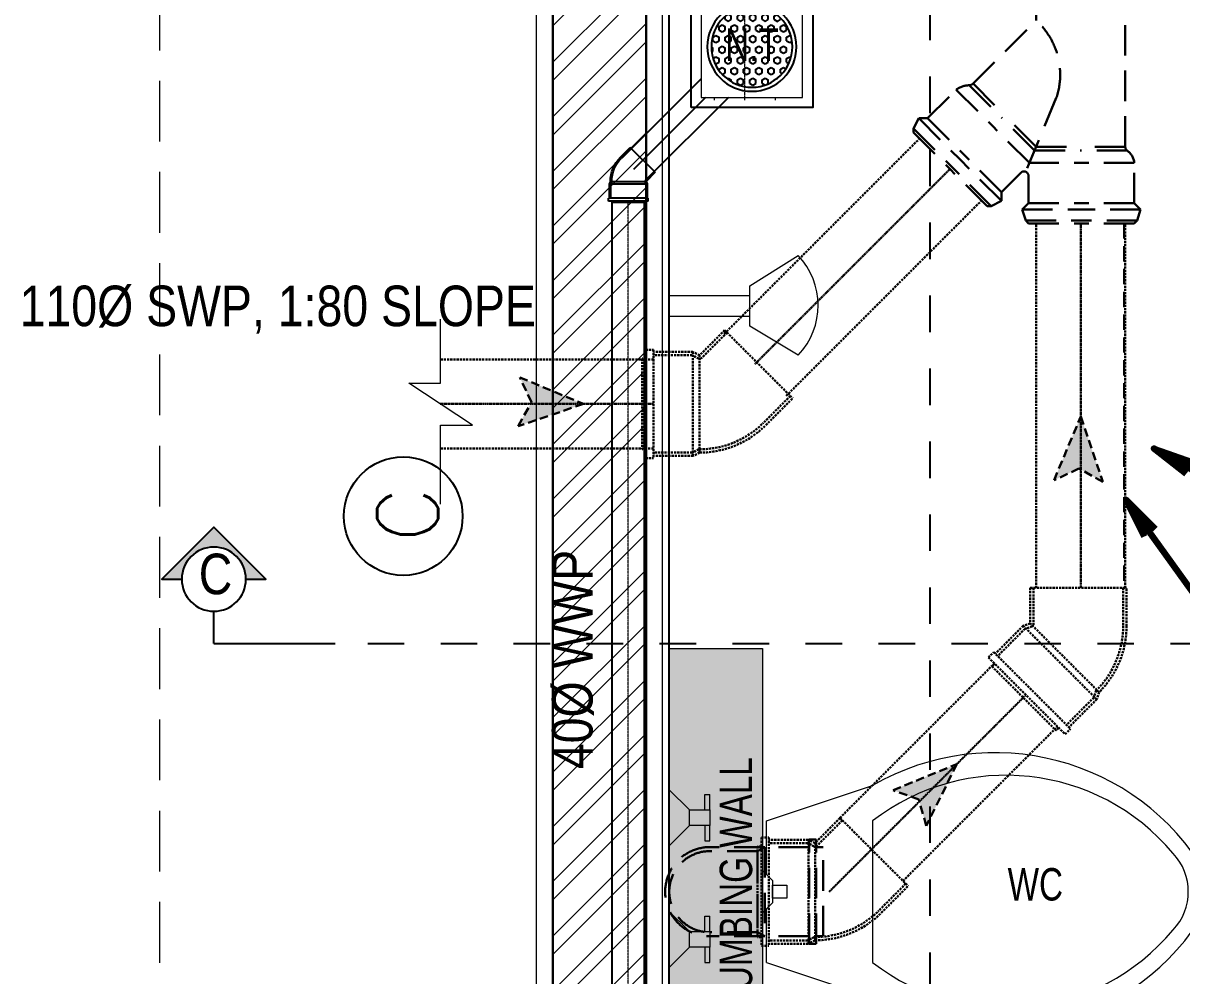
# Model space of a CAD drawing. Header units: inches. Extents: x 899679 to 12882928, y -3363313 to 527800.
# Drawn here: x 926656 to 928085, y 506776 to 507950 of the extents above; entities that cross this region are included whole.
import ezdxf
from ezdxf.enums import TextEntityAlignment as Align

# ---------------------------------------------------------------- set-up
doc = ezdxf.new("R2010")
doc.units = ezdxf.units.IN
doc.header["$LTSCALE"] = 150
for name, pattern in [('CENTER', [2, 1.25, -0.25, 0.25, -0.25]), ('CENTER2', [1.125, 0.75, -0.125, 0.125, -0.125]), ('Dash', [6, 3, -3]), ('DASHED2', [0.375, 0.25, -0.125]), ('HIDDEN', [0.375, 0.25, -0.125]), ('HIDDEN2', [0.1875, 0.125, -0.0625])]:
    doc.linetypes.add(name, pattern=pattern)
for name, color, linetype, lineweight in [('g-cen-sym', 8, 'Continuous', 25), ('g-text', 8, 'Continuous', 9), ('P.FIXTURE-MSA', 8, 'Continuous', 5), ('P_SOIL WASTE PIPE', 6, 'DASHED2', 30), ('P_SW PIPE', 6, 'Continuous', 9), ('P_Wate Downtke pipe', 4, 'Continuous', 25), ('P_WW PIPE', 4, 'Continuous', 9), ('PLASTER', 3, 'Continuous', 9), ('SHEET', 7, 'Continuous', 13), ('WALL HATCH-MSA', 251, 'Continuous', 9), ('WALL-MSA', 32, 'Continuous', 30)]:
    doc.layers.add(name, color=color, linetype=linetype, lineweight=lineweight)
for name, color, linetype in [('g-sol250', 8, 'Continuous'), ('P_NT', 7, 'Continuous'), ('P_WASTE WATER PIPE', 4, 'DASHED2'), ('PL_S- CI pipe', 6, 'Continuous'), ('TILE SECTION', 152, 'Continuous')]:
    doc.layers.add(name, color=color, linetype=linetype)
doc.styles.add('AR', font='swisscl.ttf')
doc.styles.add('ARIAL', font='swisscl.ttf')
doc.styles.add('arial unicode', font='swisscl.ttf', dxfattribs={"height": 165})
doc.styles.add('PLUMBING TEXT', font='ARIALN.TTF')
doc.styles.add('SWINS', font='swissc.ttf')
doc.styles.add('{18b73a54-fa43-428c-adcb-c1c7bbdf2c84}', font='Simplex.shx')
doc.dimstyles.new('25', dxfattribs={"dimtxt": 40, "dimasz": 18, "dimexe": 0, "dimexo": 0, "dimgap": 10, "dimtad": 1, "dimdec": 0, "dimzin": 3, "dimdsep": 46, "dimtxsty": 'ARIAL', "dimblk": 'ARCHTICK', "dimcen": 0, "dimclrd": 256, "dimclre": 256, "dimclrt": 256, "dimadec": 0, "dimazin": 0, "dimtfac": 1, "dimtdec": 0, "dimtmove": 1, "dimatfit": 0, "dimfxl": 1, "dimtolj": 1, "dimtzin": 0, "dimlwd": 18, "dimlwe": 5, "dimarcsym": 0})

# ---------------------------------------------------------------- blocks, each defined once
blk = doc.blocks.new('sec')
at = {"layer": 'g-cen-sym'}
h = blk.add_hatch(color=256, dxfattribs=at)
h.paths.add_polyline_path([(2.73e-14, 537.5273218287452), (-107.956475941309, 429.5708458874361), (-107.956475941309, 399.1607016395453, -0.2062306983916904), (2.730000000001706e-14, 445.6665243379758, -0.4142135623730596), (148.5555081145527, 297.1110162260618), (240.4163056053222, 297.1110162260618)])
h.paths.add_polyline_path([(-107.956475941309, 399.1607016395454), (-107.956475941309, 429.5708458874361), (-138.1869732997017, 399.3403485290693), (-138.1869732997017, 351.6371512499004, -0.09565303018648871)])
h.paths.add_polyline_path([(-138.1869732997017, 399.3403485290693), (-168.4174706606815, 369.1098511680636), (-168.4174706606815, 297.1110162260618), (-148.5555081119139, 297.1110162260618, -0.09423427136048851), (-138.1869732997017, 351.6371512499004)])
h.paths.add_polyline_path([(-168.4174706580426, 369.1098511680636), (-204.6941080129084, 332.8332138158367), (-204.6941080129084, 297.1110162260618), (-168.4174706606815, 297.1110162260618)])
h.paths.add_polyline_path([(-204.6941080129084, 332.8332138158367), (-240.4163056027092, 297.1110162260618), (-204.6941080129084, 297.1110162260618)])
for q in [(2.73e-14, 148.5555081130354), (-561.6378324203346, 0)]:
    blk.add_line((0, 0), q, dxfattribs=at)
blk.add_lwpolyline([(-148.5555081119139, 297.1110162260618), (-240.4163056027092, 297.1110162260618), (2.73e-14, 537.5273218287452), (240.4163056053222, 297.1110162260618), (148.5555081145527, 297.1110162260618)], dxfattribs=at)
blk.add_circle((2.73e-14, 297.1110162260618), 148.5555081130354, dxfattribs=at)
blk = doc.blocks.new('ewc')
at = {"linetype": 'Continuous'}
for p, q in [((6.000000000021826, 101.599999135622), (158.4000000000451, 152.3999991355522)), ((6.000000000021826, 24.57502629797091), (6.000000000021826, 101.599999135622)), ((158.4000000000451, 101.599999135622), (158.4000000000451, -101.6000008644478)), ((6.000000000021826, -101.6000008644478), (6.000000000021826, -24.57502391314483)), ((6.000000000021826, -101.6000008644478), (158.4000000000451, -152.4000008643779))]:
    blk.add_line(p, q, dxfattribs=at)
for points in [[(14.69999999997526, -15.87502045519068), (2.18279e-11, -30.5750262979127), (2.18279e-11, 30.57502629797091), (14.69999999997526, 15.87502629801747)], [(14.69999999997526, 9.524999135552207), (35.09999999999855, 9.524999135552207), (35.09999999999855, -9.52500086449436), (14.69999999997526, -9.52500086449436)]]:
    blk.add_lwpolyline(points, close=True, dxfattribs=at)
for centre, radius, start, end in [((334.6003760970416, -151.6075776776415), 351.3777508359386, 30.46294972132546, 120.0965059132994), ((350.166366009762, -145.4049900448299), 312.7060038516717, 39.84628294043039, 127.8249367280076), ((532.3713892993037, -8.644419722e-07), 79.81336324384073, 316.4848892072429, 43.51511079275708), ((539.3991887490483, 0.0005310428678058), 101.6, 344.8605283250158, 15.13947077070725), ((334.6003760970416, 151.607575948874), 351.3777508359386, 239.9034940867005, 329.5370502786747), ((350.166366009762, 145.4049883160623), 312.7060038516717, 232.1750632719923, 320.1537170595696)]:
    blk.add_arc(centre, radius, start, end, dxfattribs=at)
blk = doc.blocks.new('TAP-1')
for p, q in [((9.525013580918312, -44.44999999995343), (28.57501366082579, -44.44999999995343)), ((9.525013580918312, -50.80000000004657), (28.57501366082579, -50.80000000004657)), ((28.57501366082579, -44.44999999995343), (28.57501366082579, -50.80000000004657))]:
    blk.add_line(p, q)
for points in [[(-9.52499020472169, -25.40001328103244), (-34.92501358129084, 0), (34.92501358129084, 0), (9.525013580918312, -25.40002716239542)], [(-9.524986418895423, -44.44999999995343), (-28.5749864988029, -44.44999999995343), (-28.5749864988029, -50.80000000004657), (-9.524986418895423, -50.80000000004657)]]:
    blk.add_lwpolyline(points)
blk.add_lwpolyline([(9.525013580918312, -25.40000000002328), (9.525013580918312, -50.80000000004657), (-9.524986418895423, -50.80000000004657), (-9.524986418895423, -25.40000000002328)], close=True)
blk = doc.blocks.new('A$C9f60bd39')
for p, q in [((-25.00005471240729, 99.99999316036701), (-62.28428161423653, 159.5359041057527)), ((60.56100777816027, 159.7277266159654), (25.00002735946327, 99.99999316036701)), ((25.00002735946327, 99.99999316036701), (-25.00005471240729, 99.99999316036701)), ((12.50000684056431, 99.99999316036701), (-12.50003419537097, 99.99999316036701))]:
    blk.add_line(p, q)
blk.add_lwpolyline([(-12.50003419537097, 99.99999316036701), (-12.50002051796764, 0), (12.50002051796764, 0), (12.50000684056431, 99.99999316036701)], close=True)
blk.add_arc((-0.7608264302834868, 95.07164785638452), 89.11103114370214, 46.51608762641337, 133.6628466995608)
blk = doc.blocks.new('A$Cd9974d17')
at = {"elevation": -2.990973136893025e-06}
blk.add_lwpolyline([(14.51018306124024, -125), (139.5101830612402, -125), (139.5101830612402, 0), (14.51018306124024, 0)], close=True, dxfattribs=at)
blk.add_circle((77.01018305378966, -62.50000000372529, -3.011486838741326e-06), 50)
blk = doc.blocks.new('_ArchTick')
at = {"color": 0, "linetype": 'ByBlock', "const_width": 0.15}
blk.add_lwpolyline([(-0.5, -0.5), (0.5, 0.5)], dxfattribs=at)
blk = doc.blocks.new('A$C42D14513')
at = {"layer": 'P_WASTE WATER PIPE', "linetype": 'Continuous', "ltscale": 5}
for p, q in [((46.99129523336887, 163.8851640203502, 1.236457182e-07), (46.99129523523153, 124.1549276857404, 1.236457182e-07)), ((46.99129523336887, 163.8851640208159, 1.236457182e-07), (154.8774811420589, 163.88516400964, 1.236457182e-07)), ((50.71919886954129, 163.8851640218636, 1.236457182e-07), (50.71919887326657, 122.6107794410782, 1.236457182e-07)), ((151.149577498436, 163.8851640106877, 1.236457182e-07), (151.1495774965733, 121.3710588653339, 1.236457182e-07)), ((154.877481136471, 121.3710588690592, 1.236457182e-07), (154.8774811420589, 163.8851640108041, 1.236457182e-07)), ((39.0726969614625, 121.508381299558, 1.236457182e-07), (7.788288487121463, 90.22397281834856, 1.236457182e-07)), ((41.08755038864909, 118.2511828442802, 1.236457182e-07), (10.42431442067027, 87.58794687665068, 1.236457182e-07)), ((41.08755038864909, 118.2511828442802, 1.236457182e-07), (10.42431442067027, 87.58794687665068, 1.236457182e-07)), ((46.99129523523153, 124.1549276857404, 1.236457182e-07), (39.0726969614625, 121.508381299558, 1.236457182e-07)), ((121.508417321369, 39.07266094302759, 1.236457182e-07), (39.0726969614625, 121.508381299558, 1.236457182e-07)), ((49.00614866428078, 120.8977292312775, 1.236457182e-07), (41.08755038864909, 118.2511828442802, 1.236457182e-07)), ((124.1549637075513, 46.99125921411904, 1.236457182e-07), (46.99129523523153, 124.1549276857404, 1.236457182e-07)), ((50.71919887326657, 122.6107794410782, 1.236457182e-07), (49.00614866428078, 120.8977292312775, 1.236457182e-07)), ((3.00239771605e-05, 86.0302951814374, 1.236457182e-07), (5.990998072549701, 92.02126323455013, 1.236457182e-07)), ((3.00239771605e-05, 86.0302951814374, 1.236457182e-07), (86.03033120930195, -6.0008605942e-06, 1.236457182e-07)), ((7.069372314959764, 78.96095288626383, 1.236457182e-07), (4.073888296261428, 75.96546886349097, 1.236457182e-07)), ((4.073888296261428, 75.96546886349097, 1.236457182e-07), (75.96550488844512, 4.073852270725183, 1.236457182e-07)), ((5.990998072549701, 92.02126323455013, 1.236457182e-07), (92.02129925601184, 5.990962047013454, 1.236457182e-07)), ((118.2512188609689, 41.08751436823513, 1.236457182e-07), (87.5879829004407, 10.42427840048913, 1.236457182e-07)), ((121.508417321369, 39.07266094302759, 1.236457182e-07), (90.2240088377148, 7.788252461818045, 1.236457182e-07)), ((120.8977652490139, 49.0061126400251, 1.236457182e-07), (118.2512188609689, 41.08751436823513, 1.236457182e-07)), ((121.3710948899388, 49.47944227769038, 1.236457182e-07), (120.8977652490139, 49.0061126400251, 1.236457182e-07)), ((124.1549637075513, 46.99125921411904, 1.236457182e-07), (121.508417321369, 39.07266094302759, 1.236457182e-07)), ((78.96098891086876, 7.069336293498052, 1.236457182e-07), (75.96550488844512, 4.073852270725183, 1.236457182e-07)), ((86.03033120930195, -6.0008605942e-06, 1.236457182e-07), (92.02129925601184, 5.990962047013454, 1.236457182e-07))]:
    blk.add_line(p, q, dxfattribs=at)
for radius, start in [(101.6700992023082, 315.0000000377318), (105.3980028397262, 315.1136595538285)]:
    blk.add_arc((49.47947829589248, 121.3710588638205, 1.236457182e-07), radius, start, 3.335053310000001e-08, dxfattribs=at)
blk = doc.blocks.new("BEND 87'-110 TOP")
at = {"layer": 'P_SOIL WASTE PIPE'}
for p, q in [((-55, 67.70639301976189), (-55, 0)), ((-50, 58.91116848448291), (-50, 0)), ((50, 58.91116848448291), (50, 0)), ((55, 67.70639301976189), (55, 0))]:
    blk.add_line(p, q, dxfattribs=at)
for points in [[(-64.36426001560174, 131.2047754642553), (-64.36426001560174, 122.4095509289764)], [(64.36426001560174, 131.2047754642553), (-64.36426001560174, 131.2047754642553)], [(55, 140), (-55, 140)], [(-55, 140), (-55, 131.2047754642553)], [(55, 140), (55, 131.2047754642553)], [(64.36426001560174, 131.2047754642553), (64.36426001560174, 122.4095509289764)], [(64.36426001560174, 122.4095509289764), (-64.36426001560174, 122.4095509289764)], [(-55, 122.4095509289764), (-55, 67.70639301976189)], [(55, 122.4095509289764), (55, 67.70639301976189)], [(-55, 67.70639301976189), (55, 67.70639301976189)], [(-55, 67.70639301976189), (-50, 58.91116848448291)], [(-50, 58.91116848448291), (50, 58.91116848448291)], [(-50, 58.91116848448291), (50, 58.91116848448291)], [(55, 67.70639301976189), (50, 58.91116848448291)]]:
    blk.add_lwpolyline(points, dxfattribs=at)
for radius in [55, 50]:
    blk.add_arc((0, 0), radius, 180, 0, dxfattribs=at)
blk = doc.blocks.new('SOIL WASTE ARROW')
at = {"layer": 'P_SOIL WASTE PIPE', "ltscale": 0.025}
blk.add_hatch(color=256, dxfattribs=at).paths.add_polyline_path([(481729.9226960876, -256826.0303839919), (481737.1594822453, -256823.2950810265), (481735.74604372, -256826.0303839919), (481737.1594822452, -256828.7656869574)])
at = {"layer": 'P_SOIL WASTE PIPE', "color": 7, "linetype": 'ByBlock', "ltscale": 0.025}
blk.add_lwpolyline([(481729.9226960876, -256826.0303839919), (481737.1594822453, -256823.2950810265), (481735.74604372, -256826.0303839919), (481737.1594822452, -256828.7656869574), (481729.9226960876, -256826.0303839919)], close=True, dxfattribs=at)
blk = doc.blocks.new('A$C06f80e01')
at = {"layer": 'P_SOIL WASTE PIPE', "ltscale": 0.07}
for p, q in [((-126.3435630016029, 89.48653813079), (-126.3435630109161, 136.2520537935197)), ((-7.668758509680629, 136.2520537655801), (-126.3435630109161, 136.2520537581295)), ((-122.2428690008819, 136.2520537897944), (-122.2428689990193, 89.48653812333941)), ((-11.76945250853896, 136.2520538009703), (-11.76945251226425, 90.85023076087236)), ((-7.668758507817984, 136.2520538009703), (-7.668758511543274, 92.5487938337028)), ((-92.54879382625222, 7.668758511543274), (-7.668758511543274, 92.5487938337028)), ((-89.63759280368686, -1.041699584573507), (1.041699592024088, 89.63759281113744)), ((-11.76945251226425, 90.85023076087236), (-9.885097280144691, 88.9658755324781)), ((-9.885097280144691, 88.9658755324781), (-1.17463918030262, 86.05467450246215)), ((-7.668758511543274, 92.5487938337028), (1.041699592024088, 89.63759281113744)), ((-1.17463918030262, 86.05467450246215), (32.55492038652301, 52.3251149430871)), ((-1.17463918030262, 86.05467450246215), (32.55492038652301, 52.3251149430871)), ((1.041699592024088, 89.63759281113744), (35.4545489102602, 55.22474347800016)), ((37.43156836926937, 57.20176293328404), (-57.20176292955875, -37.43156837299466)), ((44.02163322269917, 50.61169807985425), (37.43156836926937, 57.20176293328404)), ((44.02163322269917, 50.61169807985425), (-50.61169807985425, -44.02163321897388)), ((39.54038912430406, 39.54038912430406), (-39.54038912430406, -39.54038912430406)), ((36.24535670317709, 42.83542155101895), (39.54038912430406, 39.54038912430406)), ((-92.54879382625222, 7.668758511543274), (-89.63759280368686, -1.041699584573507)), ((-89.48653812892735, 10.40575988218188), (-88.96587552502751, 9.885097287595272)), ((-88.96587552502751, 9.885097287595272), (-86.05467449501157, 1.17463918030262)), ((-86.05467449501157, 1.17463918030262), (-52.32511493936181, -32.55492038652301)), ((-89.63759280368686, -1.041699584573507), (-55.22474346868694, -35.45454891398549)), ((-50.61169807985425, -44.02163321897388), (-57.20176292955875, -37.43156837299466)), ((-42.83542154915631, -36.24535669758916), (-39.54038912430406, -39.54038912430406))]:
    blk.add_line(p, q, dxfattribs=at)
for radius, end in [(115.9378031236988, 224.8863402857928), (111.837109122539, 225.0000002263909)]:
    blk.add_arc((-10.40575988031924, 89.48653813079), radius, 180, end, dxfattribs=at)
blk = doc.blocks.new('A$C6af94c71')
at = {"layer": 'P_SOIL WASTE PIPE'}
for p, q in [((-55.0019888933748, 250.1326987901703), (-55.0019888933748, 314.4680250114761)), ((-55.0019888933748, 314.4680250114761), (55.0019888933748, 314.4680250114761)), ((55.00198889523745, 94.56358148669824), (55.00198889523745, 314.4680250114761)), ((-132.7865475453436, 172.3481401386671), (-55.0019888933748, 250.1326987901703)), ((-132.7865475453436, 172.3481401386671), (-93.8942682184279, 133.4558608126827)), ((-188.7531521487981, 129.5800465298817), (-153.5663323756307, 164.7668663039804)), ((-153.5663323756307, 164.7668663039804), (-108.074797552079, 119.2753314804286)), ((-137.3870922327042, 170.2494053086266), (-97.24390797875822, 130.1062210537493)), ((-30.12809662893414, 154.6144695412368), (-67.80090029910207, 63.66427598707378)), ((-199.7585025560111, 129.5800465298817), (-206.2523527666926, 117.0688536688685)), ((-199.7585025560111, 129.5800465298817), (-148.7642925288528, 78.58583650318906)), ((-188.7531521487981, 129.5800465298817), (-199.7585025560111, 129.5800465298817)), ((-188.7531521487981, 129.5800465298817), (-199.7585025560111, 129.5800465298817)), ((-188.7531521487981, 129.5800465298817), (-143.2616173252463, 84.08851170586422)), ((-56.9641624353826, 89.82647551083937), (-97.24390797875822, 130.1062210537493)), ((-55.0019888933748, 94.56358148669824), (-93.8942682184279, 133.4558608126827)), ((-206.2523527666926, 117.0688536688685), (-158.2668140642345, 69.08331496734172)), ((-206.2523527666926, 112.0808459138498), (-206.2523527666926, 117.0688536688685)), ((-63.30875065550208, 74.50928458338603), (-108.074797552079, 119.2753314804286)), ((-206.2523527666926, 112.0808459138498), (-160.7608179412782, 66.589311090298)), ((-56.77103560976684, 89.82647551083937), (0, 89.82647551083937)), ((-55.0019888933748, 94.56358148669824), (0, 94.56358148669824)), ((55.00198889523745, 94.56358148669824), (0, 94.56358148669824)), ((57.33854162879288, 89.82647551083937), (0, 89.82647551083937)), ((-97.77008250169456, 27.5916264760308), (-148.7642925288528, 78.58583650318906)), ((-97.77008250169456, 38.59697688231245), (-143.2616173252463, 84.08851170586422)), ((-64.33474552072585, 74.50928458338603), (0, 74.50928458338603)), ((66.0971556827426, 74.50928458338603), (0, 74.50928458338603)), ((66.13226453028619, 24.7476068418473), (66.13226453028619, 74.50928458338603)), ((-115.2692831177264, 21.09777626628056), (-160.7608179412782, 66.58931108983234)), ((-110.281275363639, 21.09777626628056), (-158.2668140642345, 69.08331496734172)), ((-97.77008250169456, 38.59697688231245), (-73.90346356481314, 62.46359581965953)), ((-64.33474552072585, 24.7476068418473), (-64.33474552072585, 58.57968146121129)), ((-97.77008250169456, 38.59697688231245), (-97.77008250169456, 27.5916264760308)), ((-115.2692831177264, 21.09777626628056), (-110.281275363639, 21.09777626628056)), ((-97.77008250169456, 27.5916264760308), (-110.281275363639, 21.09777626628056)), ((-64.33474552072585, 24.7476068418473), (-72.11670342087746, 16.96564894029871)), ((-72.11670342087746, 16.96564894029871), (0, 16.96564894029871)), ((-72.11670342087746, 16.96564894029871), (-67.86179962940514, 3.527054108213633)), ((-64.33474552072585, 24.7476068418473), (0, 24.7476068418473)), ((66.13226453028619, 24.7476068418473), (0, 24.7476068418473)), ((73.9142224304378, 16.96564894029871), (0, 16.96564894029871)), ((66.13226453028619, 24.7476068418473), (73.9142224304378, 16.96564894029871)), ((73.9142224304378, 16.96564894029871), (69.65931863710284, 3.527054108213633)), ((-67.86179962940514, 3.527054108213633), (0, 3.527054108213633)), ((-64.33474552072585, 0), (-67.86179962940514, 3.527054108213633)), ((-64.33474552072585, 0), (0, 0)), ((69.65931863710284, 3.527054108213633), (0, 3.527054108213633)), ((66.13226453028619, 0), (0, 0)), ((66.13226453028619, 0), (69.65931863710284, 3.527054108213633))]:
    blk.add_line(p, q, dxfattribs=at)
for centre, radius, start, end in [((-114.7303358893842, 183.5810275967233), 89.42371259090491, 341.0995530722157, 48.09287157976029), ((-138.103354929015, 177.9111870494671), 7.695188866333153, 275.340781220268, 313.703468187926), ((-137.361852446571, 143.5607883748598), 26.68862886879014, 90.05418539285836, 127.3850074046378), ((60.40215984359384, 94.28238835604861), 5.407487018392312, 177.0192347472163, 235.4899216990759), ((45.26682016998529, 72.71313371881843), 20.94261030249213, 4.920038451435496, 54.80092367821847), ((-69.94947823695838, 58.47586444811895), 5.615692429062553, 358.9407155476231, 135.2434604398239)]:
    blk.add_arc(centre, radius, start, end, dxfattribs=at)
blk = doc.blocks.new('A$C18de2b10')
at = {"layer": 'P_SOIL WASTE PIPE', "ltscale": 0.07}
for p, q in [((7.668758507817984, 136.2520538009703), (7.668758511543274, 92.5487938337028)), ((7.668758507817984, 136.2520538009703), (126.3435630090535, 136.2520537935197)), ((11.76945250853896, 136.2520538009703), (11.76945251226425, 90.85023076087236)), ((122.2428690008819, 136.2520537897944), (122.2428689971566, 89.48653812333941)), ((126.3435630016029, 89.48653813079), (126.3435630090535, 136.2520537935197)), ((-1.041699592024088, 89.63759281113744), (-35.4545489102602, 55.22474347800016)), ((1.17463918030262, 86.05467450246215), (-32.55492038652301, 52.3251149430871)), ((1.17463918030262, 86.05467450246215), (-32.55492038652301, 52.3251149430871)), ((7.668758511543274, 92.5487938337028), (-1.041699592024088, 89.63759281113744)), ((89.63759280368686, -1.041699584573507), (-1.041699592024088, 89.63759281113744)), ((9.885097280144691, 88.9658755324781), (1.17463918030262, 86.05467450246215)), ((92.54879382625222, 7.668758511543274), (7.668758511543274, 92.5487938337028)), ((11.76945251226425, 90.85023076087236), (9.885097280144691, 88.9658755324781)), ((-44.02163322269917, 50.61169807985425), (-37.43156836926937, 57.20176293328404)), ((-37.43156836926937, 57.20176293328404), (57.20176292955875, -37.43156837299466)), ((-44.02163322269917, 50.61169807985425), (50.61169807985425, -44.02163321897388)), ((-36.24535670503974, 42.83542155101895), (-39.54038912430406, 39.54038912430406)), ((-39.54038912430406, 39.54038912430406), (39.54038912430406, -39.54038912430406)), ((86.05467449501157, 1.17463918030262), (52.32511493936181, -32.55492038652301)), ((88.96587552502751, 9.885097287595272), (86.05467449501157, 1.17463918030262)), ((89.4865381270647, 10.40575988218188), (88.96587552502751, 9.885097287595272)), ((92.54879382625222, 7.668758511543274), (89.63759280368686, -1.041699584573507)), ((89.63759280368686, -1.041699584573507), (55.22474346682429, -35.45454891398549)), ((42.83542154729366, -36.24535669758916), (39.54038912430406, -39.54038912430406)), ((50.61169807985425, -44.02163321897388), (57.20176292955875, -37.43156837299466))]:
    blk.add_line(p, q, dxfattribs=at)
for radius, start in [(111.837109122539, 314.9999997736091), (115.9378031236988, 315.1136597142072)]:
    blk.add_arc((10.40575987845659, 89.48653813079), radius, start, 0, dxfattribs=at)
blk = doc.blocks.new('NT-1')
at = {"layer": 'P_NT'}
h = blk.add_hatch(dxfattribs=at)
h.set_pattern_fill('HEX', color=256, scale=35, style=0)
h.set_pattern_definition([(0, (-3250.731995345326, -29.71424287266564), (0, 7.577722285), [4.375, -8.75]), (120, (-3250.731995345326, -29.71424287266564), (-6.562500001633464, -3.788861142499998), [4.374999999999994, -8.749999999999988]), (59.99999999999999, (-3246.356995345326, -29.71424287266564), (-6.562500001633464, 3.788861142500001), [4.375, -8.75])])
edge = h.paths.add_edge_path()
edge.add_arc((75, 75), 50, 0, 360)
blk.add_lwpolyline([(0, 0), (150, 0), (150, 150), (0, 150)], close=True, dxfattribs=at)
for radius in [55, 50]:
    blk.add_circle((75, 75), radius, dxfattribs=at)
blk = doc.blocks.new('G$C4B83B98E')
at = {"layer": 'g-sol250'}
h = blk.add_hatch(color=251, dxfattribs=at)
h.dxf.hatch_style = 1
h.paths.add_polyline_path([(-1871.999999868218, 1742.085704035359), (-1871.999999868218, 1142.085704035359), (-1756.584433566546, 1142.085704035359), (-1756.584433566546, 1742.085704035359)])
at = {"layer": 'WALL HATCH-MSA'}
h = blk.add_hatch(dxfattribs=at)
h.set_pattern_fill('ANSI32', color=251, scale=5)
h.set_pattern_definition([(45, (-926540.5051183873, -538060.7460376524), (-33.67596045400933, 33.67596045400933), []), (45, (-926518.0544683873, -538060.7460376524), (-33.67596045400933, 33.67596045400933), [])])
h.paths.add_polyline_path([(-599.9999998682179, 399.0857040353585), (-599.9999998647254, 265.7857040184317), (-484.9999998647254, 265.7857040184317), (-484.9999998682179, 514.0857040353585), (-1899.999999868218, 514.0857040353585), (-1899.999999868218, 2614.485703980434), (-1239.999999922817, 2614.485703981598), (-1239.999999922817, 2729.485703981598), (-2014.999999868218, 2729.485703980434), (-2014.999999868218, 399.0857040353585)])
at = {"layer": 'g-cen-sym', "color": 251, "linetype": 'Dash', "lineweight": -3, "ltscale": 0.1}
for p, q in [((-1549.975790099474, 3077.174606639659), (-1549.975790099474, 370.0202894068789)), ((-2333.343831602135, 1748.193487876328), (-212.0160708931508, 1748.193487876328))]:
    blk.add_line(p, q, dxfattribs=at)
at = {"layer": 'P.FIXTURE-MSA', "color": 251}
blk.add_lwpolyline([(-1871.999999868218, 1742.085704035359), (-1756.584433566546, 1742.085704035359), (-1756.584433566546, 1142.085704035359), (-1871.999999868218, 1142.085704035359)], close=True, dxfattribs=at)
at = {"layer": 'PLASTER', "color": 251}
blk.add_lwpolyline([(-1879.999999868218, 534.0857040353585), (-464.9999998684507, 534.0857040353585), (-464.9999998644926, 245.7857040184317), (-619.9999998641433, 245.7857040184317), (-619.9999998676358, 379.0857040353585), (-2034.999999868218, 379.0857040353585), (-2034.999999868218, 2749.485703980434), (-1219.999999922817, 2749.485703981598), (-1219.999999922817, 2594.485703981598), (-1879.999999868218, 2594.485703980434)], close=True, dxfattribs=at)
at = {"layer": 'SHEET', "color": 251, "linetype": 'HIDDEN', "ltscale": 2}
blk.add_lwpolyline([(-2499.999999867636, 102.0041043455712), (-1.164153218269348e-10, 102.0041043455712), (-1.164153218269348e-10, 3229.485703980317), (-2499.999999867636, 3229.485703980317)], close=True, dxfattribs=at)
at = {"layer": 'TILE SECTION', "color": 251}
blk.add_lwpolyline([(-1219.999999922817, 2594.485703981598), (-1219.999999922817, 2586.485703981598), (-1871.999999868218, 2586.485703980434), (-1871.999999868218, 542.0857040353585), (-456.9999998685671, 542.0857040353585)], dxfattribs=at)
at = {"layer": 'WALL-MSA', "color": 251}
for p, q in [((-2014.999999868218, 399.0857040353585), (-2014.999999868218, 2729.485703980434)), ((-1899.999999868218, 514.0857040353585), (-1899.999999868218, 2614.485703980434))]:
    blk.add_line(p, q, dxfattribs=at)
at = {"layer": 'g-cen-sym', "color": 251, "linetype": 'Dash', "lineweight": -3, "ltscale": 0.1, "xscale": -0.2666666667908428, "yscale": 0.2666666667908428, "zscale": 0.2666666667908428, "rotation": 359.9999991195479}
blk.add_blockref('sec', (-2433.113920317148, 1748.193490177626), dxfattribs=at)
at = {"layer": 'P.FIXTURE-MSA', "color": 251}
blk.add_blockref('A$Cd9974d17', (-1846.510182929458, 2546.485703980434, 2.990973136893025e-06), dxfattribs=at)
for name, p, rotation in [('A$C9f60bd39', (-1871.999999868218, 2164.285704007954), 270), ('TAP-1', (-1871.999999868218, 1533.309150149464), 90), ('TAP-1', (-1871.999999870546, 1383.309150149464), 90)]:
    blk.add_blockref(name, p, dxfattribs=dict(at, rotation=rotation))
at = {"layer": 'P.FIXTURE-MSA', "color": 251, "xscale": 0.8580354073040002, "yscale": 0.8580354073040002, "zscale": 0.8580354073040002}
blk.add_blockref('ewc', (-1756.584433566546, 1442.085704035359), dxfattribs=at)
at = {"layer": 'g-cen-sym', "color": 251, "linetype": 'Dash', "lineweight": -3, "ltscale": 0.1, "style": 'SWINS'}
blk.add_text('C', height=50, dxfattribs=at).set_placement((-2431.042566285585, 1833.884716440225, 2.375956986711003e-09), align=Align.MIDDLE_CENTER)
at = {"layer": 'g-text', "color": 251, "style": 'arial unicode'}
blk.add_text('N.T', height=40, dxfattribs=at).set_placement((-1802.436227979604, 2466.482189394068, -3.224998791748e-06))
blk.add_text('PLUMBING WALL', height=40, rotation=90, dxfattribs=at).set_placement((-1769.214513417217, 1270.744059747434, 3.051721925909947e-06))
blk.add_text('WC', height=40, dxfattribs=at).set_placement((-1419.954793346347, 1451.240533510223, 0.0008624793718655833), align=Align.MIDDLE)
at = {"layer": 'g-text', "color": 251}
for points in [[(-1273.63989656989, 1988.475047789863), (-1046.588063284871, 1863.245343804476)], [(-1307.970514515182, 1925.364653487573), (-1145.367860323749, 1698.744123293203)]]:
    blk.add_leader(points, dimstyle='25', override={"dimasz": 50, "dimtad": 0, "dimtxsty": 'AR', "dimclrd": 256, "dimldrblk": 'Open', "dimlwd": 65535}, dxfattribs=at)

msp = doc.modelspace()

# ---------------------------------------------------------------- linework, layer by layer
at = {"layer": 'P_SOIL WASTE PIPE', "ltscale": 0.07}
for p, q in [((927520.3379149965, 507567.4192690123, -1.486563277986954e-08), (927761.115551763, 507808.1966921539, -1.486563277986954e-08)), ((927596.7674535473, 507490.989730455, 3.213370591125459e-07), (927837.5450903063, 507731.7671536152, 3.213370591125459e-07)), ((927904.8831000626, 507254.0352724984, -1.486563277986949e-08), (927904.8831754334, 507703.6005482693, -1.486563277986949e-08)), ((928014.8831000574, 507254.0352724916, -1.486563277986949e-08), (928014.8831754295, 507703.6005482693, -1.486563277986949e-08)), ((927170.477138411, 507535.9161972926, 3.213370591125459e-07), (927432.970234649, 507535.9162496366, 3.213370591125459e-07)), ((927170.477138411, 507425.9161325284, 3.213370591125459e-07), (927432.9703322381, 507425.9162238259, 3.213370591125459e-07)), ((927662.9777229948, 506970.5954645498), (927853.4048926632, 507161.0224652687)), ((927740.7594689184, 506892.8137186168), (927931.1866385823, 507083.2407193528)), ((927663.1098259368, 506970.4633616091), (927632.2069544548, 506939.5604901233)), ((927666.0094544718, 506967.5637330742), (927633.9055175239, 506935.4597961226)), ((927663.1098259368, 506970.4633616091), (927747.0255849508, 506886.547602584)), ((927566.0023231411, 506935.4597961263), (927561.3424435982, 506935.4597961226)), ((927561.3424435982, 506935.4597961226), (927561.3424435982, 506823.6226870002)), ((927566.0023231467, 506946.4571118517), (927566.0023231485, 506812.625371273)), ((927566.0023231467, 506946.4571118517), (927575.3220822399, 506946.4571118498)), ((927575.3220822399, 506946.4571118498), (927575.3220822343, 506812.6253712693)), ((927623.9892004782, 506943.6611841315), (927575.3220822418, 506943.6611841203)), ((927623.0228828208, 506939.5604901233), (927575.3220822362, 506939.5604901271)), ((927623.0228828208, 506939.5604901233), (927575.3220822362, 506939.5604901271)), ((927631.2406368011, 506935.4597961226), (927623.0228828208, 506939.5604901233)), ((927632.2069544548, 506939.5604901233), (927623.9892004782, 506943.6611841315)), ((927623.9892004782, 506815.4212989988), (927623.9892004782, 506943.6611841315)), ((927633.9055175239, 506935.4597961226), (927631.2406368011, 506935.4597961226)), ((927632.2069544492, 506819.5219930013), (927632.2069544548, 506939.5604901233)), ((927744.1259564066, 506889.4472311245), (927711.0577431505, 506856.3790178722)), ((927713.9573716929, 506853.479389341), (927747.0255849508, 506886.547602584)), ((927566.0023231448, 506823.6226870002), (927561.3424435982, 506823.6226870002)), ((927623.0228828152, 506819.5219930013), (927575.3220822325, 506819.5219929939)), ((927631.2406368011, 506823.6226870076), (927623.0228828152, 506819.5219930013)), ((927632.2069544492, 506819.5219930013), (927623.9892004782, 506815.4212989988)), ((927631.9769649112, 506823.6226870002), (927631.2406368011, 506823.6226870076)), ((927566.0023231485, 506812.625371273), (927575.3220822343, 506812.6253712693)), ((927623.9892004782, 506815.4212989988), (927575.3220822343, 506815.4212990025))]:
    msp.add_line(p, q, dxfattribs=at)
at = {"layer": 'P_SOIL WASTE PIPE', "color": 252, "linetype": 'CENTER', "ltscale": 0.005}
for p, q in [((927557.8765805846, 507529.8806034197, 3.213370591125459e-07), (927798.6542173454, 507770.6580265724, 3.213370591125459e-07)), ((927959.8831003663, 507254.035272495, -1.486563277986949e-08), (927959.8831751667, 507703.6005482693, -1.486563277986949e-08)), ((927169.8355809355, 507480.9161324502, 3.213370591125459e-07), (927432.9702834438, 507480.9162238148, 3.213370591125459e-07)), ((927649.7051996549, 506879.5412415614), (927892.2957656211, 507122.1315923122))]:
    msp.add_line(p, q, dxfattribs=at)
at = {"layer": 'P_SOIL WASTE PIPE', "ltscale": 0.07}
for radius, start in [(111.837109122539, 269.9999997865566), (115.9378031236988, 270.1136597584235)]:
    msp.add_arc((927631.9769649112, 506935.4597961226), radius, start, 314.9999999243086, dxfattribs=at)
at = {"layer": 'P_SW PIPE', "elevation": 3.213370591125459e-07}
msp.add_lwpolyline([(927170.477138411, 507357.4365714361), (927170.477138411, 507454.5907431413), (927209.7923499157, 507454.5907431413), (927131.1619269063, 507506.3961455841), (927170.477138411, 507506.3961455841), (927170.477138411, 507585.2831644025)], dxfattribs=at)
at = {"layer": 'P_WASTE WATER PIPE', "linetype": 'DASHED2', "ltscale": 5}
for p, q in [((927491.8855936974, 507881.9883203934), (927394.0457309266, 507784.1484576225, -1.400265249771961e-09)), ((927525.4070573036, 507858.9412415065), (927422.3300021761, 507755.8641863785, -1.400386786667092e-09))]:
    msp.add_line(p, q, dxfattribs=at)
at = {"layer": 'P_WASTE WATER PIPE', "linetype": 'CENTER2', "ltscale": 5}
msp.add_line((927497.1227860564, 507858.9412415065), (927408.1878665504, 507770.0063220005, -1.400326016701643e-09), dxfattribs=at)
at = {"layer": 'P_WASTE WATER PIPE', "linetype": 'Continuous', "ltscale": 5}
for p, q in [((927381.8713990115, 506286.4362605905), (927381.8713990083, 507731.1731318004, -5.196536461429661e-09)), ((927421.8713990112, 506300.5047321496), (927421.8713990082, 507731.1731317994, -5.208465724768577e-09))]:
    msp.add_line(p, q, dxfattribs=at)
at = {"layer": 'P_Wate Downtke pipe', "color": 8, "linetype": 'HIDDEN2', "elevation": 1.207871629855697e-09}
msp.add_lwpolyline([(928013.2624705822, 507703.6005482693), (928013.2624705822, 507254.0352724916)], dxfattribs=at)
at = {"layer": 'P_WW PIPE', "color": 8, "linetype": 'CENTER', "ltscale": 0.005}
for p, q in [((927545.821877948, 507855.6062691276), (927545.821877948, 508297.4019798272)), ((927401.8713990097, 506300.5047321496), (927401.8713990096, 507731.1731317998, -5.20847769137765e-09))]:
    msp.add_line(p, q, dxfattribs=at)
at = {"layer": 'P_WW PIPE'}
for p, q in [((927508.3218779461, 507855.606269122), (927508.3218779461, 507858.9412415065)), ((927583.321877948, 507855.6062691313), (927583.321877948, 507858.9412415065))]:
    msp.add_line(p, q, dxfattribs=at)
at = {"layer": 'PL_S- CI pipe'}
msp.add_circle((927124.3951347942, 507342.6341130869, 1.043620825538124e-09), 73.14956064742258, dxfattribs=at)

# ---------------------------------------------------------------- block references
at = {"color": 1}
msp.add_blockref('G$C4B83B98E', (929323.8855935656, 505437.4555375261), dxfattribs=at)
at = {"layer": 'P_NT', "xscale": -1, "rotation": 270}
msp.add_blockref('NT-1', (927479.38559369, 507846.4412415028, -2.051370184830148e-08), dxfattribs=at)
at = {"layer": 'P_SOIL WASTE PIPE', "ltscale": 0.07}
msp.add_blockref('A$C6af94c71', (927959.8832025004, 507703.6005482693, -1.486563277986949e-08), dxfattribs=at)
for name, p, rotation in [('A$C18de2b10', (927418.9906448049, 507480.91618816, 3.213370591125459e-07), 315.0000508342914), ("BEND 87'-110 TOP", (927502.4312751142, 506879.5412415614), 270)]:
    msp.add_blockref(name, p, dxfattribs=dict(at, rotation=rotation))
at = {"layer": 'P_SOIL WASTE PIPE', "ltscale": 0.07, "xscale": 10.99147611648755, "yscale": 10.99147611648755, "zscale": 10.99147611648755}
for p, rotation in [((6121025.271473303, -2497624.566632413, 3.213370588485493e-07), 178.0095122023303), ((3933065.365961749, 5701144.097134062, -1.486563277986949e-08), 268.0095122023305), ((6725222.978287885, 2054591.884015589), 223.0095122023304)]:
    msp.add_blockref('SOIL WASTE ARROW', p, dxfattribs=dict(at, rotation=rotation))
at = {"layer": 'P_WASTE WATER PIPE', "xscale": -0.4017456934275428, "yscale": 0.4017456934275428, "zscale": 0.4017456934275428, "rotation": 314.9999999997894}
msp.add_blockref('A$C42D14513', (927401.8714092434, 507706.7338861473, -5.494499475982761e-08), dxfattribs=at)
at = {"layer": 'P_WASTE WATER PIPE', "color": 2, "xscale": -1}
msp.add_blockref('A$C06f80e01', (927890.0540743412, 507117.7832187333), dxfattribs=at)

# ---------------------------------------------------------------- texts
at = {"layer": 'P_SW PIPE', "style": 'PLUMBING TEXT'}
msp.add_text('110Ø SWP, 1:80 SLOPE', height=50, dxfattribs=at).set_placement((926651.247418863, 507576.8461690471, 2.047287693700533e-08))
at = {"layer": 'P_WW PIPE', "lineweight": 30, "insert": (927307.8673244289, 507030.6060998017, 2.175732886880231e-05), "char_height": 50, "width": 623.9432128240051, "attachment_point": 1, "rotation": 90, "style": 'PLUMBING TEXT'}
msp.add_mtext('40Ø WWP', dxfattribs=at)
at = {"layer": 'PL_S- CI pipe', "style": '{18b73a54-fa43-428c-adcb-c1c7bbdf2c84}', "text_generation_flag": 4}
msp.add_text('C', height=75.00000000510173, rotation=89.99999999999999, dxfattribs=at).set_placement((927092.38559138, 507310.4787709141, 1.043620825538124e-09))

doc.saveas('drawing.dxf')
